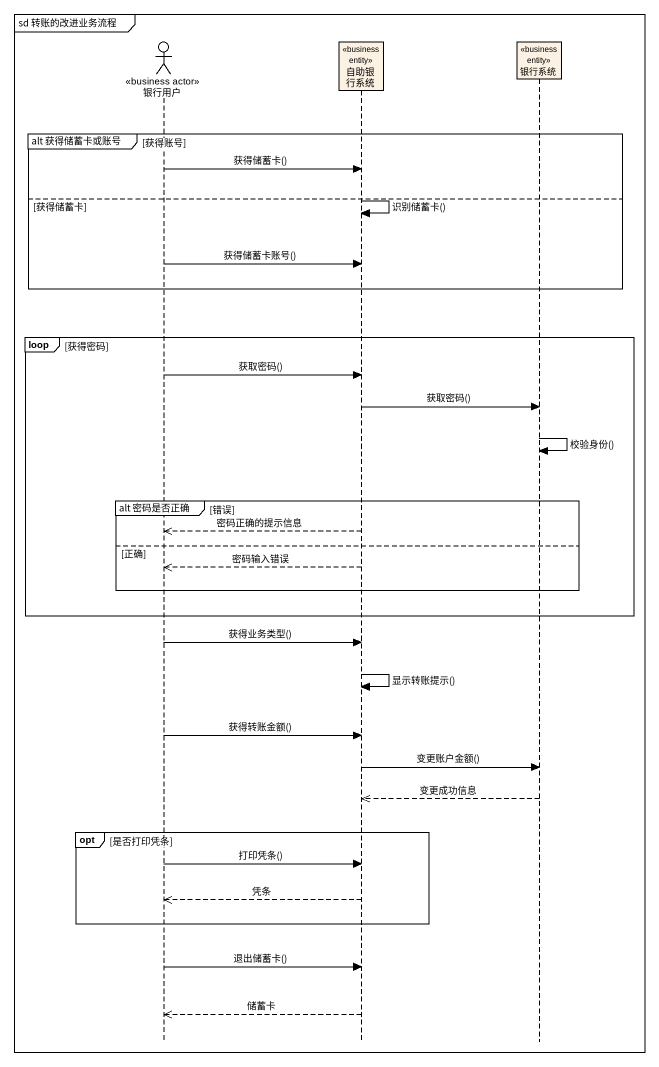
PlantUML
@startuml
mainframe sd 转账的改进业务流程
hide footbox
actor 银行用户 <<business actor>>
participant 自助银行系统 <<business entity>>
participant 银行系统 <<business entity>>

group alt 获得储蓄卡或账号 [获得账号]
  银行用户 -> 自助银行系统 : 获得储蓄卡()
else 获得储蓄卡
  自助银行系统 -> 自助银行系统 : 识别储蓄卡()
  银行用户 -> 自助银行系统 : 获得储蓄卡账号()
end
loop 获得密码
  银行用户 -> 自助银行系统 : 获取密码()
  自助银行系统 -> 银行系统 : 获取密码()
  银行系统 -> 银行系统 : 校验身份()
  group alt 密码是否正确 [错误]
    自助银行系统 -->> 银行用户 : 密码正确的提示信息
  else 正确
    自助银行系统 -->> 银行用户 : 密码输入错误
  end
end
银行用户 -> 自助银行系统 : 获得业务类型()
自助银行系统 -> 自助银行系统 : 显示转账提示()
银行用户 -> 自助银行系统 : 获得转账金额()
自助银行系统 -> 银行系统 : 变更账户金额()
银行系统 -->> 自助银行系统 : 变更成功信息
opt 是否打印凭条
  银行用户 -> 自助银行系统 : 打印凭条()
  自助银行系统 -->> 银行用户 : 凭条
end
银行用户 -> 自助银行系统 : 退出储蓄卡()
自助银行系统 -->> 银行用户 : 储蓄卡
@enduml
